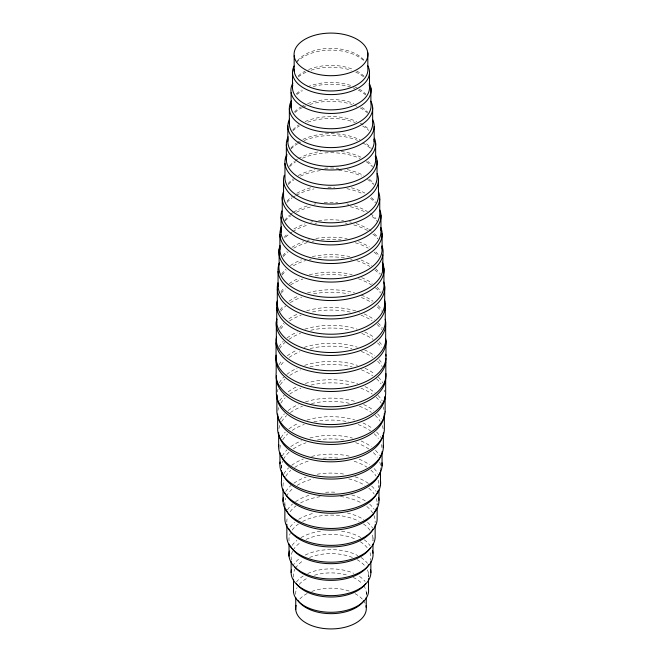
<?xml version="1.0" encoding="UTF-8"?>
<svg xmlns="http://www.w3.org/2000/svg" width="662" height="662" viewBox="0 0 662 662"><rect width="100%" height="100%" fill="white"/><g stroke="black" fill="none" stroke-linecap="round" stroke-linejoin="round"><path stroke-width="0.5" stroke-dasharray="3.31 2.48" d="M378.962 484.948L378.962 486.984M377.141 503.153L377.141 505.189M372.979 537.916L372.979 540.97A42.062 24.279 0 0 0 371.903 533.729M368.469 573.499L368.469 576.552M366.252 592.209L366.252 595.262M284.859 503.774L284.859 505.809M281.524 465.245L281.524 468.299M297.329 60.937A36.915 21.308 0 0 1 331.372 48.351A36.915 21.308 0 0 1 364.977 61.334M298.239 75.94A38.512 22.235 0 0 1 305.091 71.173M308.674 69.51A38.512 22.235 0 0 1 353.012 69.378M356.628 71.033A38.512 22.235 0 0 1 364.257 76.411M296.303 62.716A38.512 22.235 0 0 1 329.461 50.138A38.512 22.235 0 0 1 364.257 61.144M296.353 93.93A40.101 23.153 0 0 1 301.309 90.032M307.565 86.805A40.101 23.153 0 0 1 352.093 85.903M354.7 86.912A40.101 23.153 0 0 1 358.39 88.683M359.259 89.163A40.101 23.153 0 0 1 365.805 94.095M298.305 76.916A40.101 23.153 0 0 1 306.605 71.951M311.09 70.23A40.101 23.153 0 0 1 351.191 70.321M355.651 72.067A40.101 23.153 0 0 1 363.885 77.073M294.507 111.952A41.656 24.047 0 0 1 300.738 107.021M302.501 106.011A41.656 24.047 0 0 1 304.123 105.175M307.607 103.653A41.656 24.047 0 0 1 353.889 103.454M361.808 107.36A41.656 24.047 0 0 1 367.575 112.044M296.808 94.55A41.656 24.047 0 0 1 302.501 90.744M313.283 86.515A41.656 24.047 0 0 1 351.092 87.21M352.962 87.847A41.656 24.047 0 0 1 354.791 88.543M358.233 90.09A41.656 24.047 0 0 1 365.639 94.923M292.894 129.785A43.187 24.933 0 0 1 298.802 124.903M305.099 121.568A43.187 24.933 0 0 1 356.777 121.51M360.26 123.173A43.187 24.933 0 0 1 368.957 129.62M294.88 112.581A43.187 24.933 0 0 1 302.468 107.534M303.32 107.112A43.187 24.933 0 0 1 306.018 105.912M309.833 104.513A43.187 24.933 0 0 1 352.151 104.505M353.971 105.134A43.187 24.933 0 0 1 357.679 106.64M360.26 107.906A43.187 24.933 0 0 1 367.65 113.061M290.85 148.172A44.668 25.793 0 0 1 296.328 143.224M297.072 142.702A44.668 25.793 0 0 1 299.464 141.213M302.939 139.409A44.668 25.793 0 0 1 360.062 139.889M366.475 143.811A44.668 25.793 0 0 1 371.349 148.412M292.778 130.861A44.668 25.793 0 0 1 299.464 125.945M307.714 122.197A44.668 25.793 0 0 1 355.378 122.602M362.627 125.995A44.668 25.793 0 0 1 368.767 130.439M289.658 165.657A46.1 26.621 0 0 1 294.482 161.189M295.235 160.643A46.1 26.621 0 0 1 297.635 159.07M298.471 158.574A46.1 26.621 0 0 1 321.053 151.449M341.162 151.482A46.1 26.621 0 0 1 361.924 157.697M367.741 161.363A46.1 26.621 0 0 1 372.127 165.409M290.957 148.983A46.1 26.621 0 0 1 297.635 143.803M298.471 143.306A46.1 26.621 0 0 1 300.829 142.049M304.206 140.51A46.1 26.621 0 0 1 357.53 140.402M362.809 142.901A46.1 26.621 0 0 1 370.811 148.743M288.251 183.482A47.474 27.407 0 0 1 293.266 178.773M298.239 175.571A47.474 27.407 0 0 1 315.046 169.588M324.686 168.239A47.474 27.407 0 0 1 338.555 168.347M347.202 169.637A47.474 27.407 0 0 1 363.587 175.471M369.437 179.319A47.474 27.407 0 0 1 373.798 183.54M289.567 166.758A47.474 27.407 0 0 1 295.649 161.842M302.451 158.235A47.474 27.407 0 0 1 360.029 158.45M366.202 161.743A47.474 27.407 0 0 1 372.499 166.824M287.126 201.066A48.773 28.16 0 0 1 291.752 196.655M296.758 193.312A48.773 28.16 0 0 1 310.768 187.743M351.381 187.785A48.773 28.16 0 0 1 364.82 193.081M371.39 197.582A48.773 28.16 0 0 1 375.619 202.001M288.301 184.491A48.773 28.16 0 0 1 294.135 179.667M300.457 176.142A48.773 28.16 0 0 1 321.442 170.482M338.712 170.291A48.773 28.16 0 0 1 361.411 176.084M367.468 179.402A48.773 28.16 0 0 1 373.674 184.466M284.693 220.454A49.989 28.863 0 0 1 289.625 215.133M290.37 214.521A49.989 28.863 0 0 1 292.786 212.725M293.638 212.154A49.989 28.863 0 0 1 308.252 205.634M314.011 204.186A49.989 28.863 0 0 1 315.989 203.805M324.157 202.738A49.989 28.863 0 0 1 337.719 202.729M346.88 203.962A49.989 28.863 0 0 1 348.857 204.376M354.567 205.882A49.989 28.863 0 0 1 367.435 211.575M370.463 213.611A49.989 28.863 0 0 1 375.975 218.733M286.919 202.456A49.989 28.863 0 0 1 291.95 198.046M292.786 197.458A49.989 28.863 0 0 1 295.434 195.786M296.361 195.257A49.989 28.863 0 0 1 314.011 188.918M327.938 187.255A49.989 28.863 0 0 1 334.6 187.28M346.88 188.695A49.989 28.863 0 0 1 363.215 193.999M370.463 198.343A49.989 28.863 0 0 1 375.395 202.795M284.122 237.534A51.106 29.5 0 0 1 287.896 233.446M293.92 228.986A51.106 29.5 0 0 1 305.041 223.872M310.768 222.2A51.106 29.5 0 0 1 312.754 221.729M318.496 220.686A51.106 29.5 0 0 1 343.545 220.686M349.37 221.762A51.106 29.5 0 0 1 351.357 222.225M356.148 223.607A51.106 29.5 0 0 1 368.254 229.093M369.065 229.606A51.106 29.5 0 0 1 371.349 231.187M374.328 233.645A51.106 29.5 0 0 1 377.489 237.046M285.256 220.876A51.106 29.5 0 0 1 290.8 215.804M296.46 212.279A51.106 29.5 0 0 1 310.768 206.933M350.363 206.718A51.106 29.5 0 0 1 364.845 211.914M372.069 216.466A51.106 29.5 0 0 1 377.489 221.778M282.906 255.673A52.116 30.088 0 0 1 287.043 251.097M291.967 247.315A52.116 30.088 0 0 1 303.61 241.655M307.425 240.422A52.116 30.088 0 0 1 309.386 239.876M315.89 238.461A52.116 30.088 0 0 1 347.145 238.651M358.539 241.713A52.116 30.088 0 0 1 369.421 246.926M375.9 251.982A52.116 30.088 0 0 1 378.97 255.499M285.645 237.17A52.116 30.088 0 0 1 291.967 232.048M292.778 231.535A52.116 30.088 0 0 1 308.409 224.873M314.938 223.367A52.116 30.088 0 0 1 316.841 223.028M345.241 223.044A52.116 30.088 0 0 1 347.145 223.375M353.756 224.915A52.116 30.088 0 0 1 367.749 230.649M372.888 234.091A52.116 30.088 0 0 1 377.837 238.792M281.623 274.101A53.001 30.601 0 0 1 285.959 269.086M290.386 265.561A53.001 30.601 0 0 1 301.45 259.818M312.274 256.591A53.001 30.601 0 0 1 349.784 256.608M361.022 260A53.001 30.601 0 0 1 371.589 265.536M375.602 268.689A53.001 30.601 0 0 1 380.294 273.977M283.286 256.633A53.001 30.601 0 0 1 288.102 251.982M293.721 248.2A53.001 30.601 0 0 1 307.193 242.615M312.274 241.324A53.001 30.601 0 0 1 314.16 240.935M321.004 239.901A53.001 30.601 0 0 1 341.062 239.909M355.312 242.755A53.001 30.601 0 0 1 368.238 248.176M374.038 252.09A53.001 30.601 0 0 1 378.35 256.202M281.011 291.785A53.746 31.031 0 0 1 284.718 287.407M289.153 283.7A53.746 31.031 0 0 1 299.373 278.09M309.377 274.771A53.746 31.031 0 0 1 352.167 274.656M361.642 277.684A53.746 31.031 0 0 1 372.309 283.328M377.1 287.225A53.746 31.031 0 0 1 381.072 291.901M282.103 275.02A53.746 31.031 0 0 1 286.207 270.758M293.357 265.76A53.746 31.031 0 0 1 305.687 260.538M309.377 259.504A53.746 31.031 0 0 1 311.272 259.049M318.083 257.791A53.746 31.031 0 0 1 344.422 257.866M350.264 258.941A53.746 31.031 0 0 1 352.167 259.388M356.843 260.704A53.746 31.031 0 0 1 369.801 266.438M374.783 269.906A53.746 31.031 0 0 1 379.119 274.085M280.167 310.039A54.35 31.379 0 0 1 283.808 305.579M288.996 301.227A54.35 31.379 0 0 1 298.388 296.038M307.491 292.852A54.35 31.379 0 0 1 354.518 292.852M361.336 295.103A54.35 31.379 0 0 1 373.07 301.276M378.101 305.488A54.35 31.379 0 0 1 382.148 310.528M281.242 293.249A54.35 31.379 0 0 1 285.272 288.913M290.651 284.85A54.35 31.379 0 0 1 302.923 279.008M315.186 275.855A54.35 31.379 0 0 1 346.797 275.847M358.44 278.785A54.35 31.379 0 0 1 371.432 284.908M375.371 287.747A54.35 31.379 0 0 1 380.542 292.968M279.587 328.178A54.781 31.627 0 0 1 283.733 323.114M288.855 318.894A54.781 31.627 0 0 1 297.056 314.276M306.738 310.751A54.781 31.627 0 0 1 356.007 310.966M356.934 311.248A54.781 31.627 0 0 1 359.656 312.15M364.199 313.945A54.781 31.627 0 0 1 374.394 319.796M378.06 322.915A54.781 31.627 0 0 1 382.388 328.137M280.655 311.372A54.781 31.627 0 0 1 285.785 305.976M290.353 302.633A54.781 31.627 0 0 1 301.74 297.097M313.482 293.87A54.781 31.627 0 0 1 348.336 293.837M361.402 297.528A54.781 31.627 0 0 1 371.945 302.824M377.315 306.945A54.781 31.627 0 0 1 381.32 311.339M278.975 346.78A54.987 31.751 0 0 1 283.295 341.278M287.068 337.968A54.987 31.751 0 0 1 297.387 331.943M304.834 329.146A54.987 31.751 0 0 1 357.091 329.122M364.803 332.026A54.987 31.751 0 0 1 374.518 337.661M379.243 341.832A54.987 31.751 0 0 1 382.272 345.597M280.696 328.981A54.987 31.751 0 0 1 284.792 324.587M289.493 320.979A54.987 31.751 0 0 1 301.152 315.137M312.481 311.91A54.987 31.751 0 0 1 350.421 312.1M361.047 315.211A54.987 31.751 0 0 1 372.077 320.689M377.017 324.421A54.987 31.751 0 0 1 381.734 329.552M279.041 364.696A54.954 31.726 0 0 1 282.484 360.128M287.316 355.784A54.954 31.726 0 0 1 297.18 350.024M304.148 347.351A54.954 31.726 0 0 1 357.273 347.161M364.53 349.892A54.954 31.726 0 0 1 374.7 355.792M379.061 359.648A54.954 31.726 0 0 1 382.644 364.183M279.53 348.651A54.954 31.726 0 0 1 285.09 342.32M288.913 339.366A54.954 31.726 0 0 1 300.565 333.342M310.743 330.272A54.954 31.726 0 0 1 350.628 330.131M361.742 333.466A54.954 31.726 0 0 1 373.103 339.374M377.605 342.957A54.954 31.726 0 0 1 381.593 347.376M279.29 382.752A54.673 31.561 0 0 1 283.692 377.175M286.812 374.411A54.673 31.561 0 0 1 297.089 368.238M304.628 365.341A54.673 31.561 0 0 1 357.497 365.383M365.019 368.287A54.673 31.561 0 0 1 374.518 373.889M378.383 377.249A54.673 31.561 0 0 1 382.76 382.826M281.085 364.853A54.673 31.561 0 0 1 284.428 361.195M289.162 357.406A54.673 31.561 0 0 1 299.861 351.779M310.271 348.518A54.673 31.561 0 0 1 351.861 348.551M361.303 351.456A54.673 31.561 0 0 1 372.929 357.472M377.646 361.262A54.673 31.561 0 0 1 382.206 366.665M279.761 400.858A54.135 31.255 0 0 1 284.213 395.231M288.169 391.838A54.135 31.255 0 0 1 297.743 386.294M305.339 383.439A54.135 31.255 0 0 1 357.679 383.761M365.002 386.633A54.135 31.255 0 0 1 375.006 392.748M377.977 395.421A54.135 31.255 0 0 1 382.222 400.841M277.246 391.962A54.135 31.255 0 0 1 278.048 389.19M280.316 384.713A54.135 31.255 0 0 1 284.941 379.26M289.749 375.445A54.135 31.255 0 0 1 300.49 369.868M309.982 366.88A54.135 31.255 0 0 1 352.126 366.905M361.344 369.801A54.135 31.255 0 0 1 372.698 375.751M376.504 378.755A54.135 31.255 0 0 1 381.089 383.828M384.266 390.1A54.135 31.255 0 0 1 384.746 391.945M280.299 419.327A53.357 30.808 0 0 1 284.461 413.849M288.169 410.548A53.357 30.808 0 0 1 298.206 404.614M305.505 401.859A53.357 30.808 0 0 1 356.214 401.768M363.628 404.54A53.357 30.808 0 0 1 373.773 410.498M377.572 413.882A53.357 30.808 0 0 1 381.271 418.599M277.949 410.349A53.357 30.808 0 0 1 278.677 407.618M280.82 403.183A53.357 30.808 0 0 1 285.165 397.879M289.699 394.147A53.357 30.808 0 0 1 300.929 388.205M311.032 385.085A53.357 30.808 0 0 1 350.678 385.019M360.898 388.139A53.357 30.808 0 0 1 372.251 394.105M376.14 397.225A53.357 30.808 0 0 1 381.271 403.332M383.05 406.873A53.357 30.808 0 0 1 383.894 409.588M281.127 437.723A52.339 30.22 0 0 1 285.223 432.228M288.93 428.902A52.339 30.22 0 0 1 298.852 423.035M306.978 420.031A52.339 30.22 0 0 1 354.691 419.94M363.016 422.977A52.339 30.22 0 0 1 372.896 428.769M376.562 432.005A52.339 30.22 0 0 1 380.675 437.367M278.917 428.637A52.339 30.22 0 0 1 279.902 425.07M281.623 421.595A52.339 30.22 0 0 1 286.621 415.595M290.419 412.525A52.339 30.22 0 0 1 302.426 406.294M311.521 403.563A52.339 30.22 0 0 1 349.668 403.381M359.433 406.245A52.339 30.22 0 0 1 371.399 412.401M375.147 415.38A52.339 30.22 0 0 1 380.162 421.239M382.288 425.592A52.339 30.22 0 0 1 383.166 429.175M282.269 455.986A51.09 29.5 0 0 1 287.002 449.846M290.767 446.66A51.09 29.5 0 0 1 301.582 440.727M309.932 437.971A51.09 29.5 0 0 1 352.474 438.078M361.071 440.991A51.09 29.5 0 0 1 371.299 446.709M375.495 450.342A51.09 29.5 0 0 1 379.45 455.473M279.943 448.513A51.09 29.5 0 0 1 281.085 443.267M282.748 439.874A51.09 29.5 0 0 1 287.697 433.916M292.273 430.333A51.09 29.5 0 0 1 304.28 424.433M313.912 421.777A51.09 29.5 0 0 1 348.518 421.868M358.117 424.574A51.09 29.5 0 0 1 370.555 430.904M374.113 433.751A51.09 29.5 0 0 1 378.391 438.55M381.329 444.483A51.09 29.5 0 0 1 382.09 449.606M283.874 473.81A49.633 28.656 0 0 1 288.715 467.802M291.677 465.328A49.633 28.656 0 0 1 303.37 458.998M311.587 456.432A49.633 28.656 0 0 1 349.106 456.126M359.176 459.213A49.633 28.656 0 0 1 369.611 464.807M374.104 468.605A49.633 28.656 0 0 1 377.812 473.28M281.383 468.249A49.633 28.656 0 0 1 282.558 461.29M283.435 459.362A49.633 28.656 0 0 1 289.41 451.898M293.307 448.894A49.633 28.656 0 0 1 306.026 442.779M317.479 439.965A49.633 28.656 0 0 1 344.166 439.907M355.66 442.671A49.633 28.656 0 0 1 368.784 448.96M373.36 452.601A49.633 28.656 0 0 1 377.299 457.21M379.748 462.15A49.633 28.656 0 0 1 380.584 468.837M285.761 491.552A47.978 27.696 0 0 1 290.833 485.618M293.903 483.202A47.978 27.696 0 0 1 306.192 477.062M317.181 474.249A47.978 27.696 0 0 1 344.919 474.265M355.122 476.83A47.978 27.696 0 0 1 368.477 483.475M371.688 486.09A47.978 27.696 0 0 1 376.082 491.295M283.038 486.049A47.978 27.696 0 0 1 283.882 480.281M285.761 476.284A47.978 27.696 0 0 1 290.833 470.351M294.714 467.38A47.978 27.696 0 0 1 309.708 460.678M323.056 458.187A47.978 27.696 0 0 1 339.052 458.195M354.162 461.24A47.978 27.696 0 0 1 366.856 467.099M370.902 470.128A47.978 27.696 0 0 1 376.082 476.028M378.068 480.149A47.978 27.696 0 0 1 378.805 487.844M287.457 509.914A46.141 26.637 0 0 1 292.579 503.981M295.558 501.672A46.141 26.637 0 0 1 310.279 494.928M325.638 492.271A46.141 26.637 0 0 1 337.198 492.329M351.712 494.928A46.141 26.637 0 0 1 366.525 501.73M369.586 504.121A46.141 26.637 0 0 1 374.171 509.326M285.008 505.627A46.141 26.637 0 0 1 285.752 498.229M286.497 496.426A46.141 26.637 0 0 1 293.357 488.059M297.164 485.354A46.141 26.637 0 0 1 313.217 478.883M348.775 478.883A46.141 26.637 0 0 1 364.928 485.403M368.817 488.2A46.141 26.637 0 0 1 374.171 494.059M376.347 498.527A46.141 26.637 0 0 1 377.067 505.007M290.171 526.977A44.164 25.495 0 0 1 294.565 522.285M298.694 519.306A44.164 25.495 0 0 1 314.276 513.1M347.36 513.009A44.164 25.495 0 0 1 363.777 519.604M367.542 522.376A44.164 25.495 0 0 1 372.607 528.144M286.853 522.136A44.164 25.495 0 0 1 287.565 516.823M290.171 511.709A44.164 25.495 0 0 1 296.121 505.785M300.548 502.963A44.164 25.495 0 0 1 321.128 496.574M340.491 496.525A44.164 25.495 0 0 1 362.172 503.368M366.781 506.48A44.164 25.495 0 0 1 372.607 512.876M373.922 515.433A44.164 25.495 0 0 1 375.122 522.492M292.149 545.356A42.062 24.279 0 0 1 296.948 540.399M301.011 537.627A42.062 24.279 0 0 1 321.202 531.04M341.551 531.147A42.062 24.279 0 0 1 360.939 537.602M364.249 539.787A42.062 24.279 0 0 1 370.141 545.769M289.021 540.862A42.062 24.279 0 0 1 290.287 533.299M292.149 530.088A42.062 24.279 0 0 1 298.496 523.981M302.592 521.482A42.062 24.279 0 0 1 359.11 521.325M363.463 523.948A42.062 24.279 0 0 1 370.141 530.502M292.728 566.184A39.861 23.013 0 0 1 300.316 557.925M305.24 555.054A39.861 23.013 0 0 1 357.803 555.583M361.138 557.553A39.861 23.013 0 0 1 367.484 563.354M370.025 552.662A39.861 23.013 0 0 1 370.521 560.342M291.429 560.135A39.861 23.013 0 0 1 292.728 550.916M293.142 550.147A39.861 23.013 0 0 1 301.094 542.137M306.043 539.406A39.861 23.013 0 0 1 356.222 539.53M360.335 541.773A39.861 23.013 0 0 1 367.484 548.086M296.435 582.039A37.602 21.705 0 0 1 303.593 575.725M307.731 573.532A37.602 21.705 0 0 1 353.731 573.292M359.458 576.395A37.602 21.705 0 0 1 365.126 581.476M293.531 577.132A37.602 21.705 0 0 1 295.004 569.039M295.492 568.178A37.602 21.705 0 0 1 303.593 560.457M309.535 557.495A37.602 21.705 0 0 1 352.829 557.636M357.141 559.713A37.602 21.705 0 0 1 365.656 566.904M367.418 569.908A37.602 21.705 0 0 1 368.469 577.132M299.886 598.911A35.301 20.381 0 0 1 307.573 593.301M311.769 591.447A35.301 20.381 0 0 1 349.784 591.29M355.072 593.64A35.301 20.381 0 0 1 362.453 599.292M363.686 600.839A35.301 20.381 0 0 1 365.101 603.272M295.748 594.344A35.301 20.381 0 0 1 297.097 587.591M299.216 584.405A35.301 20.381 0 0 1 308.376 577.628M314.5 575.253A35.301 20.381 0 0 1 347.029 575.112M353.218 577.438A35.301 20.381 0 0 1 362.453 584.025M363.686 585.572A35.301 20.381 0 0 1 366.21 594.774"/><path stroke-width="0.99" d="M385.963 340.872L385.963 356.139M385.822 361.982L385.822 377.249M385.665 325.886L385.665 341.153A54.781 31.627 0 0 1 327.45 370.67A54.781 31.627 0 0 1 276.335 337.057L276.335 321.79M385.259 304.081L385.259 319.349A54.35 31.379 0 0 1 330.851 352.523A54.35 31.379 0 0 1 276.757 319.183M384.696 286.58L384.696 301.855M384.357 413.27L384.357 428.537A53.357 30.808 0 0 1 331.662 459.726A53.357 30.808 0 0 1 277.643 429.299L277.643 414.031M383.943 268.507L383.943 283.775A53.001 30.601 0 0 1 331.116 315.815A53.001 30.601 0 0 1 278.048 283.915M383.339 432.898L383.339 447.148M382.876 254.87L382.876 270.137M382.098 233.752L382.098 249.02M382.057 451.649L382.057 465.899M380.956 215.117L380.956 230.384M380.476 469.83L380.476 485.097M379.748 199.03L379.748 214.298A48.773 28.16 0 0 1 329.378 241.506A48.773 28.16 0 0 1 282.252 212.428L282.252 197.16M378.962 490.037L378.962 500.215M378.457 179.352L378.457 194.62A47.474 27.407 0 0 1 332.357 222.804A47.474 27.407 0 0 1 283.543 196.184L283.543 180.916M377.042 160.841L377.042 176.109A46.1 26.621 0 0 1 333.309 204.02A46.1 26.621 0 0 1 284.958 178.773L284.958 163.506M377.141 507.224L377.141 518.42A46.141 26.637 0 0 1 331.538 545.372A46.141 26.637 0 0 1 284.859 519.041L284.859 506.827M375.652 143.571L375.652 158.839M375.147 524.792L375.147 535.988A44.164 25.495 0 0 1 332.225 562.179A44.164 25.495 0 0 1 286.853 537.403L286.853 524.172M374.179 126.525L374.179 141.8M372.979 544.023L372.979 553.184M372.648 107.79L372.648 123.058A41.656 24.047 0 0 1 330.106 147.601A41.656 24.047 0 0 1 289.426 122.031M370.894 87.996L370.894 103.264A40.101 23.153 0 0 1 330.834 128.742A40.101 23.153 0 0 1 291.139 103.073M370.861 561.525L370.861 572.721M369.512 72.249L369.512 87.516M368.469 578.588L368.469 588.766A37.602 21.705 0 0 1 332.581 612.267A37.602 21.705 0 0 1 293.398 590.587M367.832 52.977L367.832 68.244A36.915 21.308 0 0 1 331.91 90.967A36.915 21.308 0 0 1 294.094 69.295M366.252 597.298L366.252 607.476M295.748 597.397L295.748 609.611M294.168 55.815L294.168 71.082M293.531 579.167L293.531 592.399M292.488 72.472L292.488 87.74M291.106 92.647L291.106 107.914M291.139 561.326L291.139 572.522M289.352 108.775L289.352 124.042M289.021 543.916L289.021 556.13M287.821 125.962L287.821 141.229M286.348 144.846L286.348 160.113M283.038 489.102L283.038 501.316M281.524 470.334L281.524 480.513A49.633 28.656 0 0 0 330.495 511.461A49.633 28.656 0 0 0 380.542 481.092M281.044 217.004L281.044 232.271M279.943 452.585L279.943 463.789M279.902 234.29L279.902 249.557M279.124 249.102L279.124 264.37M278.661 432.36L278.661 446.61M278.057 271.387L278.057 286.654M277.304 289.236L277.304 304.503M276.741 307.665L276.741 322.932M276.327 377.688L276.327 392.955A54.673 31.561 0 0 0 330.926 424.557A54.673 31.561 0 0 0 385.673 393.029L385.673 377.762A54.673 31.561 0 0 1 329.295 409.273A54.673 31.561 0 0 1 276.435 375.801M276.037 342.726L276.037 358.001M369.181 84.728A38.512 22.235 0 0 1 331.19 109.859A38.512 22.235 0 0 1 292.769 84.951M367.815 65.828A38.512 22.235 0 0 1 331.19 94.592A38.512 22.235 0 0 1 294.077 66.043M369.181 83.255A40.101 23.153 0 0 1 330.834 113.467A40.101 23.153 0 0 1 292.918 83.081M370.803 101.187A41.656 24.047 0 0 1 330.388 132.334A41.656 24.047 0 0 1 291.578 100.516M373.997 139.185A43.187 24.933 0 0 1 330.512 166.443A43.187 24.933 0 0 1 288.102 138.631M372.648 119.648A43.187 24.933 0 0 1 330.512 151.176A43.187 24.933 0 0 1 289.625 119.102M375.296 156.149A44.668 25.793 0 0 1 330.545 185.269A44.668 25.793 0 0 1 286.836 155.628M374.452 138.226A44.668 25.793 0 0 1 329.767 169.985A44.668 25.793 0 0 1 288.185 136.852M375.561 155.338A46.1 26.621 0 0 1 330.09 188.786A46.1 26.621 0 0 1 286.944 154.329M377.133 173.667A47.474 27.407 0 0 1 332.357 207.529A47.474 27.407 0 0 1 284.304 175.207M378.424 191.517A48.773 28.16 0 0 1 330.834 226.255A48.773 28.16 0 0 1 283.659 191.335M380.518 227.38A49.989 28.863 0 0 1 330.884 260.191A49.989 28.863 0 0 1 281.515 227.24M379.914 210.119A49.989 28.863 0 0 1 331.761 244.915A49.989 28.863 0 0 1 281.797 210.988M381.85 246.38A51.106 29.5 0 0 1 331.472 278.793A51.106 29.5 0 0 1 280.059 246.918M380.89 227.62A51.106 29.5 0 0 1 329.941 263.517A51.106 29.5 0 0 1 281.615 226.437M382.777 263.848A52.116 30.088 0 0 1 329.899 297.337A52.116 30.088 0 0 1 279.521 262.591M382.04 245.916A52.116 30.088 0 0 1 330.677 282.07A52.116 30.088 0 0 1 280.092 245.544M382.264 262.185A53.001 30.601 0 0 1 331.91 300.54A53.001 30.601 0 0 1 279.306 263.211M384.465 300.002A53.746 31.031 0 0 1 331.687 334.211A53.746 31.031 0 0 1 277.411 300.796M383.753 281.971A53.746 31.031 0 0 1 331.695 318.943A53.746 31.031 0 0 1 277.999 282.765M384.506 300.349A54.35 31.379 0 0 1 331.67 337.248A54.35 31.379 0 0 1 277.279 301.111M385.21 319.274A54.781 31.627 0 0 1 330.727 355.461A54.781 31.627 0 0 1 276.873 318.968M385.772 354.244A54.987 31.751 0 0 1 331.786 388.809A54.987 31.751 0 0 1 276.112 355.155M385.772 338.977A54.987 31.751 0 0 1 329.312 373.534A54.987 31.751 0 0 1 276.633 337.041M385.888 373.451A54.954 31.726 0 0 1 330.446 406.758A54.954 31.726 0 0 1 276.178 372.814L276.178 357.538A54.954 31.726 0 0 0 330.446 391.49A54.954 31.726 0 0 0 385.888 358.183M384.299 415.107A53.357 30.808 0 0 1 331.662 444.45A53.357 30.808 0 0 1 277.783 415.868M383.273 445.344A52.339 30.22 0 0 1 330.537 477.095A52.339 30.22 0 0 1 278.785 444.814M382.909 435.488A52.339 30.22 0 0 1 330.537 461.828A52.339 30.22 0 0 1 278.983 434.959M381.974 462.812A51.09 29.5 0 0 1 330.313 494.34A51.09 29.5 0 0 1 280.142 462.026M381.478 454.149A51.09 29.5 0 0 1 331.455 479.073A51.09 29.5 0 0 1 280.671 454.67M379.789 472.8A49.633 28.656 0 0 1 330.363 496.194A49.633 28.656 0 0 1 281.995 472.08M378.606 497.327A47.978 27.696 0 0 1 331.116 528.466A47.978 27.696 0 0 1 283.369 497.46M378.118 490.724A47.978 27.696 0 0 1 332.663 513.182A47.978 27.696 0 0 1 284.627 492.594M376.248 508.697A46.141 26.637 0 0 1 331.538 530.105A46.141 26.637 0 0 1 285.976 509.31M372.905 529.484A44.164 25.495 0 0 1 329.908 546.92A44.164 25.495 0 0 1 288.458 528.276M372.483 550.66A42.062 24.279 0 0 1 331.348 578.936A42.062 24.279 0 0 1 289.41 551.057M370.389 547.904A42.062 24.279 0 0 1 329.146 563.652A42.062 24.279 0 0 1 290.469 545.869M370.571 569.833A39.861 23.013 0 0 1 330.826 595.635A39.861 23.013 0 0 1 291.479 569.634M368.858 564.562A39.861 23.013 0 0 1 332.912 580.342A39.861 23.013 0 0 1 294.516 566.622M365.565 583.859A37.602 21.705 0 0 1 330.876 597.025A37.602 21.705 0 0 1 296.344 583.727M365.978 605.78A35.301 20.381 0 0 1 330.628 628.925A35.301 20.381 0 0 1 296.129 605.358M363.959 600.583A35.301 20.381 0 0 1 330.628 613.657A35.301 20.381 0 0 1 297.784 600.177M385.11 411.888L385.11 396.612A54.135 31.255 0 0 1 329.395 426.932A54.135 31.255 0 0 1 276.89 394.759L276.89 410.026A54.135 31.255 0 0 0 329.395 442.199A54.135 31.255 0 0 0 385.11 411.888M308.178 71.148A36.915 21.308 0 0 0 367.534 57.429A36.915 21.308 0 0 0 317.288 34.606A36.915 21.308 0 0 0 308.178 71.148"/></g></svg>
